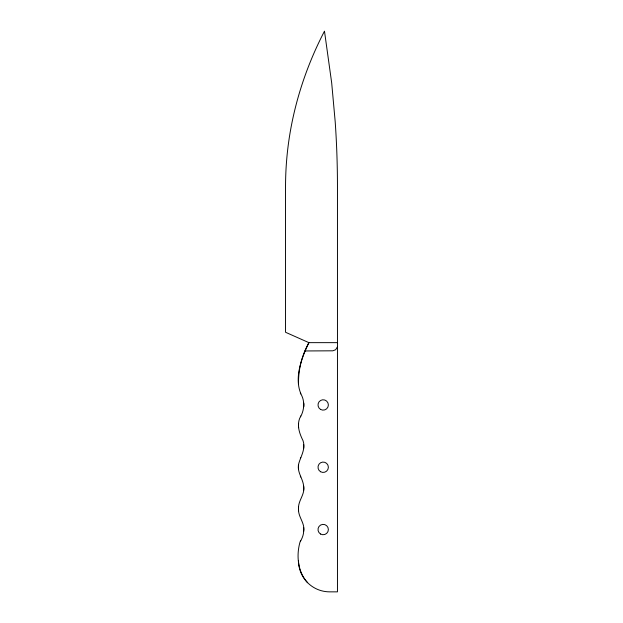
<?xml version="1.0" encoding="UTF-8"?>
<svg xmlns="http://www.w3.org/2000/svg" width="623" height="623" viewBox="0 0 623 623"><rect width="100%" height="100%" fill="white"/><g stroke="black" fill="none" stroke-linecap="round" stroke-linejoin="round"><path stroke-width="0.93" d="M307.645 582.723C297.763 572.093 296.12 555.623 300.029 542.002C301.921 538.802 303.51 535.336 303.635 531.551C305.34 523.188 297.903 516.965 298.518 508.781C297.903 500.604 305.34 494.382 303.635 486.018C302.895 478.199 296.408 471.627 298.83 463.302C301.002 455.95 305.838 448.755 303.027 440.679C299.616 433.795 296.704 425.875 299.725 418.197C303.876 411.647 305.153 403.089 301.867 395.885C293.324 379.142 301.454 358.342 308.907 342.65L337.456 342.65M337.456 346.801L335.633 349.737L332.838 350.811L304.881 350.959M300.348 416.694L300.73 415.969M300.348 458.232L300.73 457.5M300.348 541.294L300.73 540.569M300.348 393.206L300.73 393.931M300.348 476.268L300.73 477M303.635 444.487A25.816 25.816 0 0 1 303.635 448.482M298.518 560.7A31.15 31.15 0 0 0 329.668 591.85L337.456 591.85L337.456 186.9A939.398 939.398 0 0 0 335.205 121.843L331.685 82.898L324.482 31.15C307.77 63.312 295.878 97.998 289.921 133.766A325.385 325.385 0 0 0 285.536 186.9L285.544 332.269L308.907 342.65A81.94 81.94 0 0 0 298.518 384.181M303.635 527.549A25.816 25.816 0 0 1 303.635 531.551M298.596 510.782A25.816 25.816 0 0 1 298.596 506.787M303.635 486.018A25.816 25.816 0 0 1 303.635 490.013M298.596 469.251A25.816 25.816 0 0 1 298.596 465.249M298.596 427.713A25.816 25.816 0 0 1 298.596 423.718M303.635 406.951A25.816 25.816 0 0 0 303.635 402.949A25.714 25.613 -90 0 1 303.635 406.951M320.588 471.743A5.194 5.194 0 0 0 328.376 467.25A5.194 5.194 0 0 0 320.588 462.757A5.194 5.194 0 0 0 320.588 471.743M320.588 409.443A5.194 5.194 0 0 0 328.376 404.95A5.194 5.194 0 0 0 320.588 400.457A5.194 5.194 0 0 0 320.588 409.443M320.588 534.043A5.194 5.194 0 0 0 328.376 529.55A5.194 5.194 0 0 0 320.588 525.057A5.194 5.194 0 0 0 320.588 534.043"/></g></svg>
